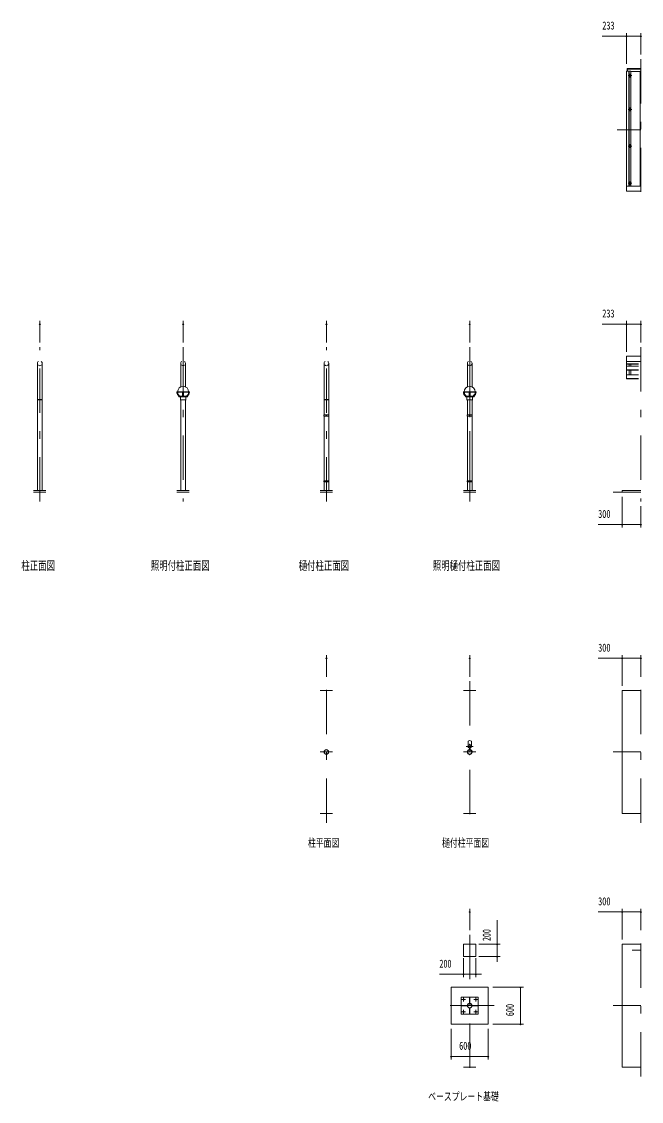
# Model space of a CAD drawing. Units: millimetres, scale not verified. Extents: x -25778 to 25782, y -10500 to 10500.
# Drawn here: x -25778 to -15701, y -8113 to 9448 of the extents above; entities that cross this region are included whole.
import ezdxf
from ezdxf.enums import TextEntityAlignment as Align

# ---------------------------------------------------------------- set-up
doc = ezdxf.new("R2010")
doc.units = ezdxf.units.MM
doc.header["$LTSCALE"] = 60
doc.linetypes.add('USER3', pattern=[24, 12, -5, 2, -5])
for name, color, linetype, lineweight in [('0-0_0', 7, 'Continuous', 18), ('0-2_1-0BOLD', 7, 'Continuous', 18), ('0-3_1-2CENTER', 3, 'USER3', 18), ('0-4_1-4THIN', 4, 'Continuous', 18), ('0-5_1-5DIM', 3, 'Continuous', 18)]:
    doc.layers.add(name, color=color, linetype=linetype, lineweight=lineweight)
doc.styles.add('ＭＳ ゴシック', font='')
doc.styles.get('ＭＳ ゴシック').set_extended_font_data('MS Gothic')

# ---------------------------------------------------------------- blocks, each defined once
blk = doc.blocks.new('ledl')
at = {"layer": '0-0_0'}
for p, q in [((14388.17, 13926.97), (14183.17, 13926.97)), ((14183.17, 13920.97), (14183.17, 13926.97)), ((14276.67, 13920.97), (14183.17, 13920.97)), ((14276.67, 13920.97), (14276.67, 13856.97)), ((14288.67, 13920.97), (14282.67, 13920.97)), ((14282.67, 13920.97), (14282.67, 13856.97)), ((14288.67, 13920.97), (14288.67, 13856.97)), ((14388.17, 13920.97), (14294.67, 13920.97)), ((14294.67, 13920.97), (14294.67, 13856.97)), ((14388.17, 13920.97), (14388.17, 13926.97)), ((14215.67, 13846.97), (14355.67, 13846.97)), ((14240.67, 13796.97), (14240.67, 13846.97)), ((14240.67, 13796.97), (14330.67, 13796.97)), ((14330.67, 13796.97), (14330.67, 13846.97)), ((14355.67, 13846.97), (14355.67, 13856.97))]:
    blk.add_line(p, q, dxfattribs=at)
blk.add_lwpolyline([(14215.67, 13846.97), (14215.67, 13856.97), (14355.67, 13856.97)], dxfattribs=at)
for start, end in [(0, 180), (183.82255, 231.05756), (308.94244, 356.17745)]:
    blk.add_arc((14285.67, 13926.97), 90, start, end, dxfattribs=at)
for centre, major_axis, start_param, end_param in [((14285.67, 13926.97), (102.47, 6.5), 3.13629226, 3.90348569), ((14293.67, 13926.97), (102.47, 6.5), 3.13629226, 3.90348569), ((14277.67, 13926.97), (-102.47, 6.5), 2.37969962, 3.14689305), ((14285.67, 13926.97), (-102.47, 6.5), 2.37969962, 3.14689305)]:
    blk.add_ellipse(centre, major_axis=major_axis, ratio=0.92312, start_param=start_param, end_param=end_param, dxfattribs=at)

msp = doc.modelspace()

# ---------------------------------------------------------------- linework, layer by layer
at = {"layer": '0-2_1-0BOLD'}
for p, q in [((-15927.96, 8687.4), (-15927.96, 8642.54)), ((-15710.96, 8672.4), (-15927.96, 8672.4)), ((-15710.96, 6773.88), (-15943.96, 6773.88)), ((-25519.76, 1824.4), (-25519.76, 3888.96)), ((-25443.46, 3888.96), (-25443.46, 1824.4)), ((-23190.03, 3508.21), (-23190.03, 3888.96)), ((-23113.73, 3888.96), (-23113.73, 3508.21)), ((-20860.29, 3888.96), (-20860.29, 3049.99)), ((-20783.99, 3049.99), (-20783.99, 3888.96)), ((-18530.55, 3888.96), (-18530.55, 3508.21)), ((-18454.25, 3508.21), (-18454.25, 3888.96)), ((-15710.96, 3920.94), (-15943.96, 3920.94)), ((-15943.96, 3879.74), (-15749.11, 3879.74)), ((-15749.11, 3876.19), (-15943.96, 3876.19)), ((-15943.96, 3843.98), (-15749.11, 3843.98)), ((-15749.11, 3785.16), (-15943.96, 3785.16)), ((-15943.96, 3779.25), (-15749.11, 3779.25)), ((-15749.11, 3701.53), (-15943.96, 3701.53)), ((-15943.96, 3643.9), (-15749.11, 3643.9)), ((-25519.76, 3294.39), (-25443.46, 3294.39)), ((-25448.46, 3302.4), (-25514.76, 3302.4)), ((-23190.03, 3294.39), (-23190.03, 1824.4)), ((-23113.73, 1824.4), (-23113.73, 3294.39)), ((-20860.29, 3294.39), (-20783.99, 3294.39)), ((-20788.99, 3302.4), (-20855.29, 3302.4)), ((-18530.55, 3049.99), (-18530.55, 3294.39)), ((-18454.25, 3294.39), (-18454.25, 3049.99)), ((-20860.29, 3029.99), (-20860.29, 1980.88)), ((-20825.99, 3049.99), (-20825.99, 3029.99)), ((-20825.99, 3039.99), (-20818.29, 3039.99)), ((-20818.29, 3029.99), (-20818.29, 3049.99)), ((-20783.99, 1980.88), (-20783.99, 3029.99)), ((-18530.55, 1980.88), (-18530.55, 3029.99)), ((-18496.26, 3049.99), (-18496.26, 3029.99)), ((-18496.26, 3039.99), (-18488.55, 3039.99)), ((-18488.55, 3029.99), (-18488.55, 3049.99)), ((-18454.26, 3029.99), (-18454.26, 1980.88)), ((-20860.29, 1960.88), (-20860.29, 1824.4)), ((-20825.99, 1960.88), (-20825.99, 1980.88)), ((-20825.99, 1970.88), (-20818.29, 1970.88)), ((-20818.29, 1980.88), (-20818.29, 1960.88)), ((-20783.99, 1824.4), (-20783.99, 1960.88)), ((-18530.55, 1824.4), (-18530.55, 1960.88)), ((-18496.26, 1980.88), (-18496.26, 1960.88)), ((-18496.26, 1970.88), (-18488.55, 1970.88)), ((-18488.55, 1960.88), (-18488.55, 1980.88)), ((-18454.25, 1960.88), (-18454.25, 1824.4)), ((-25381.61, 1824.4), (-25581.61, 1824.4)), ((-25581.61, 1794.4), (-25381.61, 1794.4)), ((-23051.87, 1824.4), (-23251.87, 1824.4)), ((-23251.87, 1794.4), (-23051.87, 1794.4)), ((-20922.14, 1824.4), (-20722.14, 1824.4)), ((-20722.14, 1794.4), (-20922.14, 1794.4)), ((-18392.4, 1824.39), (-18592.41, 1824.39)), ((-18592.41, 1794.4), (-18392.4, 1794.4)), ((-15710.96, 1794.4), (-16160.96, 1794.4)), ((-20722.14, -1430.61), (-20922.14, -1430.61)), ((-18592.41, -1430.61), (-18392.4, -1430.61)), ((-18519.91, -2331.09), (-18519.91, -2255.56)), ((-18464.91, -2255.56), (-18464.91, -2331.09)), ((-18497.01, -2369.34), (-18497.01, -2391.12)), ((-18495.41, -2392.57), (-18495.41, -2367.94)), ((-18489.41, -2367.94), (-18489.41, -2392.57)), ((-18487.81, -2391.12), (-18487.81, -2369.34)), ((-20922.14, -3430.6), (-20722.14, -3430.6)), ((-18392.4, -3430.6), (-18592.41, -3430.6)), ((-18592.41, -5555.6), (-18392.4, -5555.6)), ((-18495.4, -6497.45), (-18489.41, -6497.45)), ((-18550.55, -6558.6), (-18550.55, -6552.6)), ((-18489.41, -6613.75), (-18495.4, -6613.75)), ((-18434.26, -6552.6), (-18434.26, -6558.6)), ((-18392.4, -7555.6), (-18592.41, -7555.6))]:
    msp.add_line(p, q, dxfattribs=at)
for points in [[(-15903.96, 6773.88), (-15903.96, 8642.54), (-15943.96, 8642.54), (-15943.96, 6687.4), (-15710.96, 6687.4)], [(-15933.96, 8642.54), (-15933.96, 8687.4), (-15710.96, 8687.4)], [(-15749.11, 3635.56), (-15943.96, 3635.56), (-15943.96, 4004.59), (-15710.96, 4004.59)], [(-16010.96, 1794.4), (-16010.96, 1824.4), (-15710.96, 1824.4)], [(-15710.96, -3430.6), (-16010.95, -3430.6), (-16010.95, -1430.61), (-15710.96, -1430.61)], [(-18392.4, -5555.6), (-18392.4, -5755.6), (-18592.4, -5755.6), (-18592.4, -5555.6)], [(-15710.96, -5555.6), (-16010.95, -5555.6), (-16010.95, -7555.6), (-15710.96, -7555.6)]]:
    msp.add_lwpolyline(points, dxfattribs=at)
for points in [[(-23101.88, 3294.39), (-23201.88, 3294.39), (-23201.88, 3296.7), (-23101.88, 3296.7)], [(-18542.41, 3294.39), (-18442.41, 3294.39), (-18442.41, 3296.7), (-18542.41, 3296.7)], [(-20861.89, 3049.99), (-20861.89, 3029.99), (-20782.39, 3029.99), (-20782.39, 3049.99)], [(-18532.15, 3029.99), (-18532.15, 3049.99), (-18452.66, 3049.99), (-18452.66, 3029.99)], [(-20861.89, 1980.88), (-20861.89, 1960.88), (-20782.39, 1960.88), (-20782.39, 1980.88)], [(-18532.15, 1960.88), (-18532.15, 1980.88), (-18452.66, 1980.88), (-18452.66, 1960.88)], [(-18192.4, -6255.61), (-18192.4, -6855.6), (-18792.4, -6855.6), (-18792.4, -6255.61)], [(-18352.41, -6415.6), (-18352.41, -6695.6), (-18632.4, -6695.6), (-18632.4, -6415.6)], [(-18495.4, -6517.45), (-18489.41, -6517.45), (-18489.41, -6417.45), (-18495.4, -6417.45)], [(-18530.55, -6558.6), (-18630.56, -6558.6), (-18630.56, -6552.6), (-18530.55, -6552.6)], [(-18489.41, -6593.75), (-18489.41, -6693.75), (-18495.4, -6693.75), (-18495.4, -6593.75)], [(-18354.26, -6552.6), (-18354.26, -6558.6), (-18454.26, -6558.6), (-18454.26, -6552.6)]]:
    msp.add_lwpolyline(points, close=True, dxfattribs=at)
for centre, radius in [((-15885.96, 8570.01), 10), ((-15885.96, 8020.32), 10), ((-15885.96, 7422.53), 10), ((-15885.96, 6818.82), 10), ((-20822.14, -2430.6), 38.15), ((-20822.14, -2430.6), 35.35), ((-18492.41, -2430.6), 38.15), ((-18492.41, -2430.6), 35.35), ((-18492.41, -2340.6), 27.5), ((-18492.41, -2309.25), 2.25), ((-18492.41, -2472.6), 2.25), ((-18592.4, -6455.6), 8), ((-18392.41, -6455.6), 8), ((-18592.4, -6655.6), 8), ((-18492.41, -6555.6), 38.15), ((-18492.41, -6555.6), 35.35), ((-18392.41, -6655.6), 8)]:
    msp.add_circle(centre, radius, dxfattribs=at)
for centre, radius, start, end in [((-25481.61, 3888.96), 38.15, 123.05154, 56.94846), ((-23151.88, 3888.96), 38.15, 123.05154, 56.94846), ((-20822.14, 3888.96), 38.15, 123.05154, 56.94846), ((-18492.41, 3888.96), 38.15, 123.05154, 56.94846), ((-25514.76, 3297.4), 5, 90, 180), ((-25448.46, 3297.4), 5, 0, 90), ((-20855.29, 3297.4), 5, 90, 180), ((-20788.99, 3297.4), 5, 0, 90), ((-18492.41, -2291.06), 44.9, 52.23546, 127.76454), ((-18492.41, -2430.6), 39.75, 96.64514, 265.61671), ((-18492.41, -2340.6), 29.1, 95.93016, 260.90512), ((-18492.41, -2358), 44.9, 109.58864, 127.76454), ((-18492.41, -2309.25), 3.85, 321.34222, 270), ((-18492.41, -2340.6), 29.1, 279.09488, 90), ((-18492.41, -2430.6), 39.75, 270, 83.35486), ((-18492.41, -2358), 44.9, 52.23546, 70.41136), ((-18492.41, -2472.6), 3.85, 90, 37.90752)]:
    msp.add_arc(centre, radius, start, end, dxfattribs=at)
at = {"layer": '0-3_1-2CENTER'}
for p, q in [((-15710.96, 8837.4), (-15710.96, 6537.39)), ((-15915.96, 8570.01), (-15855.96, 8570.01)), ((-15885.96, 8540), (-15885.96, 8600.01)), ((-15915.96, 8020.32), (-15855.96, 8020.32)), ((-15885.96, 7990.31), (-15885.96, 8050.32)), ((-15710.96, 7687.4), (-16093.96, 7687.4)), ((-15915.96, 7422.53), (-15855.96, 7422.53)), ((-15885.96, 7392.53), (-15885.96, 7452.53)), ((-15885.96, 6788.82), (-15885.96, 6848.82)), ((-15915.96, 6818.82), (-15855.96, 6818.82)), ((-25481.61, 1644.39), (-25481.61, 4154.59)), ((-23151.87, 4154.59), (-23151.87, 1644.39)), ((-20822.14, 1644.39), (-20822.14, 4154.59)), ((-18492.41, 1644.39), (-18492.41, 4154.59)), ((-18492.4, 4154.4), (-18492.4, 1644.39)), ((-15710.96, 4154.59), (-15710.96, 1644.39)), ((-20822.14, -3580.6), (-20822.14, -1280.61)), ((-18492.41, -1280.61), (-18492.41, -3580.6)), ((-15710.96, -3580.6), (-15710.96, -1280.61)), ((-20722.14, -2430.6), (-20922.14, -2430.6)), ((-18392.4, -2430.6), (-18592.41, -2430.6)), ((-18547.41, -2340.6), (-18437.41, -2340.6)), ((-18481.64, -2380.28), (-18503.17, -2380.28)), ((-15710.96, -2430.6), (-16160.95, -2430.6)), ((-18492.41, -5405.6), (-18492.41, -7705.6)), ((-15710.96, -7705.6), (-15710.96, -5405.6)), ((-15852.38, -5655.61), (-15710.96, -5655.61)), ((-18558.26, -6455.6), (-18626.55, -6455.6)), ((-18592.4, -6489.75), (-18592.4, -6421.46)), ((-18426.55, -6455.6), (-18358.26, -6455.6)), ((-18392.41, -6421.46), (-18392.41, -6489.75)), ((-18092.4, -6555.6), (-18892.4, -6555.6)), ((-18626.55, -6655.6), (-18558.26, -6655.6)), ((-18592.4, -6689.75), (-18592.4, -6621.46)), ((-18426.55, -6655.6), (-18358.26, -6655.6)), ((-18392.41, -6621.46), (-18392.41, -6689.75)), ((-15710.96, -6555.6), (-16160.95, -6555.6))]:
    msp.add_line(p, q, dxfattribs=at)
at = {"layer": '0-4_1-4THIN'}
for p, q in [((-15903.96, 8638.3), (-15898.46, 8638.3)), ((-15898.46, 6773.88), (-15898.46, 8642.54)), ((-15873.46, 8638.3), (-15723.46, 8638.3)), ((-15723.46, 8642.54), (-15723.46, 6773.88)), ((-15723.46, 8642.54), (-15710.96, 8642.54)), ((-15898.47, 3843.98), (-15898.47, 3876.19)), ((-15873.47, 3876.19), (-15873.47, 3843.98)), ((-15898.47, 3701.53), (-15898.47, 3779.25)), ((-15873.47, 3779.25), (-15873.47, 3701.53))]:
    msp.add_line(p, q, dxfattribs=at)
msp.add_lwpolyline([(-15898.46, 8642.54), (-15873.46, 8642.54), (-15873.46, 6773.88)], dxfattribs=at)
at = {"layer": '0-5_1-5DIM'}
for p, q in [((-15710.96, 9212.21), (-16336.46, 9212.21)), ((-15933.96, 9212.21), (-15953.96, 9212.21)), ((-15943.96, 8762.21), (-15943.96, 9262.21)), ((-15700.96, 9212.21), (-15720.96, 9212.21)), ((-15710.96, 9262.21), (-15710.96, 8912.2)), ((-25481.61, 4229.4), (-25481.61, 4579.4)), ((-23151.87, 4579.4), (-23151.87, 4229.4)), ((-20822.14, 4229.4), (-20822.14, 4579.4)), ((-18492.4, 4579.4), (-18492.4, 4229.4)), ((-15943.96, 4579.4), (-15943.96, 4079.4)), ((-15710.96, 4579.4), (-15710.96, 4229.4)), ((-25471.61, 4529.4), (-25491.61, 4529.4)), ((-23141.88, 4529.4), (-23161.88, 4529.4)), ((-20812.14, 4529.4), (-20832.14, 4529.4)), ((-18482.4, 4529.4), (-18502.4, 4529.4)), ((-16336.46, 4529.4), (-15710.96, 4529.4)), ((-15933.96, 4529.4), (-15953.96, 4529.4)), ((-15700.96, 4529.4), (-15720.96, 4529.4)), ((-16010.96, 1219.39), (-16010.96, 1719.4)), ((-15710.96, 1569.4), (-15710.96, 1219.39)), ((-15710.96, 1269.39), (-16403.46, 1269.39)), ((-16000.96, 1269.39), (-16020.96, 1269.39)), ((-15700.96, 1269.39), (-15720.96, 1269.39)), ((-20822.14, -1205.61), (-20822.14, -855.61)), ((-18492.41, -1205.61), (-18492.41, -855.61)), ((-16010.95, -855.61), (-16010.95, -1355.61)), ((-15710.96, -1205.61), (-15710.96, -855.61)), ((-20812.14, -905.61), (-20832.14, -905.61)), ((-18482.41, -905.61), (-18502.41, -905.61)), ((-15710.96, -905.61), (-16403.46, -905.61)), ((-16000.95, -905.61), (-16020.95, -905.61)), ((-15700.96, -905.61), (-15720.96, -905.61)), ((-18482.41, -5030.6), (-18502.41, -5030.6)), ((-18492.41, -4980.6), (-18492.41, -5330.6)), ((-15710.96, -5030.6), (-16403.46, -5030.6)), ((-16000.95, -5030.6), (-16020.95, -5030.6)), ((-16010.95, -4980.6), (-16010.95, -5480.6)), ((-15700.96, -5030.6), (-15720.96, -5030.6)), ((-15710.96, -5330.6), (-15710.96, -4980.6)), ((-18045.39, -5841.77), (-18045.39, -5163.1)), ((-17995.38, -5555.6), (-18342.27, -5555.6)), ((-18035.39, -5555.6), (-18055.39, -5555.6)), ((-18592.4, -5784.48), (-18592.4, -6094.9)), ((-18392.4, -6094.9), (-18392.4, -5784.48)), ((-18342.27, -5755.6), (-17995.38, -5755.6)), ((-18035.39, -5755.6), (-18055.39, -5755.6)), ((-18984.9, -6044.9), (-18300.6, -6044.9)), ((-18582.4, -6044.9), (-18602.4, -6044.9)), ((-18382.4, -6044.9), (-18402.4, -6044.9)), ((-18117.41, -6255.61), (-17617.41, -6255.61)), ((-17657.41, -6255.6), (-17677.41, -6255.6)), ((-17667.41, -6255.61), (-17667.41, -6855.6)), ((-18792.4, -7430.6), (-18792.4, -6930.6)), ((-18192.4, -6930.6), (-18192.4, -7430.6)), ((-17617.41, -6855.6), (-18117.41, -6855.6)), ((-17657.41, -6855.6), (-17677.41, -6855.6)), ((-18782.4, -7380.6), (-18802.4, -7380.6)), ((-18192.4, -7380.6), (-18792.4, -7380.6)), ((-18182.4, -7380.6), (-18202.4, -7380.6))]:
    msp.add_line(p, q, dxfattribs=at)
for centre in [(-15943.96, 9212.21), (-15710.96, 9212.21), (-25481.61, 4529.4), (-23151.88, 4529.4), (-20822.14, 4529.4), (-18492.4, 4529.4), (-15943.96, 4529.4), (-15710.96, 4529.4), (-16010.96, 1269.39), (-15710.96, 1269.39), (-20822.14, -905.61), (-18492.41, -905.61), (-16010.95, -905.61), (-15710.96, -905.61), (-18492.41, -5030.6), (-16010.95, -5030.6), (-15710.96, -5030.6), (-18045.39, -5555.6), (-18045.39, -5755.6), (-18592.4, -6044.9), (-18392.4, -6044.9), (-17667.41, -6255.6), (-17667.41, -6855.6), (-18792.4, -7380.6), (-18192.4, -7380.6)]:
    msp.add_arc(centre, 10, 180, 0, dxfattribs=at)

# ---------------------------------------------------------------- block references
at = {"layer": '0-0_0'}
for p in [(-37437.55, -10500.28), (-32778.08, -10500.28)]:
    msp.add_blockref('ledl', p, dxfattribs=at)

# ---------------------------------------------------------------- texts
at = {"layer": '0-5_1-5DIM', "color": 7, "style": 'ＭＳ ゴシック'}
for s, height, width, p in [('233', 130.2, 0.65, (-16336.46, 9279.97)), ('233', 130.2, 0.65, (-16336.46, 4597.16)), ('300', 130.2, 0.75, (-16403.46, 1337.16)), ('柱正面図', 139.3, 0.7, (-25781.61, 488.39)), ('照明付柱正面図', 139.3, 0.7, (-23676.87, 488.39)), ('樋付柱正面図', 139.3, 0.7, (-21272.14, 488.39)), ('照明樋付柱正面図', 139.3, 0.7, (-19092.4, 488.39)), ('300', 130.2, 0.75, (-16403.46, -837.84)), ('柱平面図', 130.2, 0.7, (-21122.14, -4012.84)), ('樋付柱平面図', 130.2, 0.7, (-18942.4, -4012.84)), ('300', 130.2, 0.75, (-16403.46, -4962.84)), ('200', 130.2, 0.7, (-18984.9, -5977.14)), ('600', 130.2, 0.75, (-18663.65, -7312.84)), ('ベースプレート基礎', 130.2, 0.7, (-19167.4, -8137.83))]:
    msp.add_text(s, height=height, dxfattribs=dict(at, width=width)).set_placement(p, align=Align.BOTTOM_LEFT)
for s, width, p in [('200', 0.7, (-18113.15, -5505.6)), ('600', 0.75, (-17735.17, -6726.85))]:
    msp.add_text(s, height=130.2, rotation=90, dxfattribs=dict(at, width=width)).set_placement(p, align=Align.BOTTOM_LEFT)

doc.saveas('drawing.dxf')
